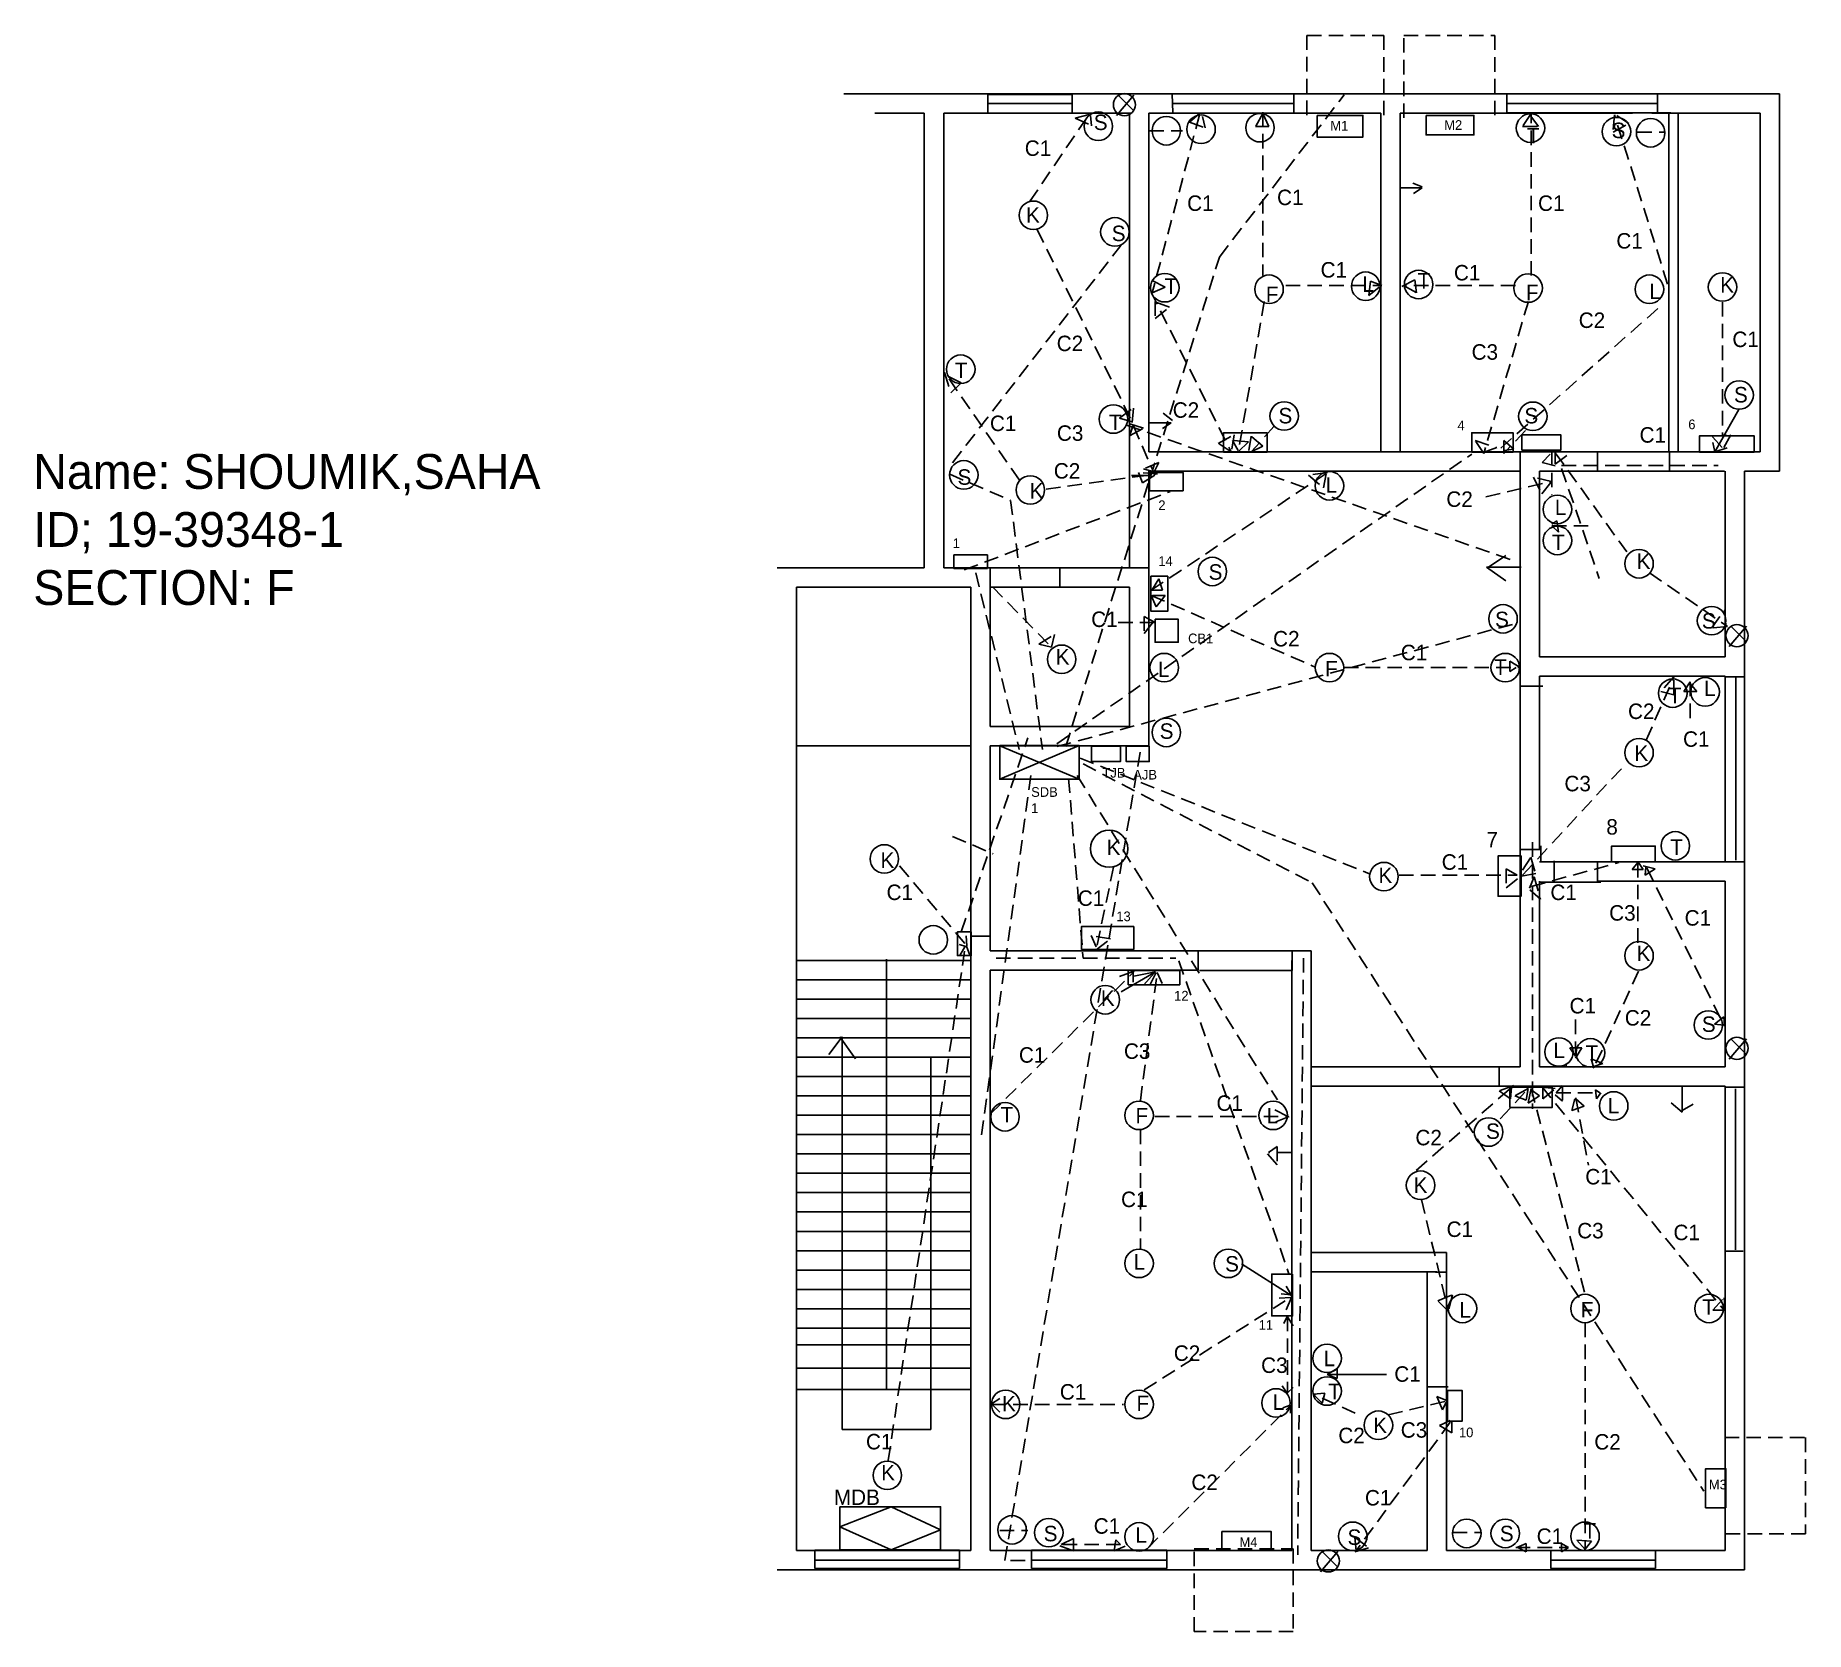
# Model space of a CAD drawing. Header units: inches. Extents: x 38 to 953, y -21 to 804.
import ezdxf

# ---------------------------------------------------------------- set-up
doc = ezdxf.new("R2010")
doc.units = ezdxf.units.IN
doc.header["$LTSCALE"] = 30
doc.header["$MEASUREMENT"] = 0
doc.linetypes.add('HIDDEN', pattern=[0.375, 0.25, -0.125])

msp = doc.modelspace()

# ---------------------------------------------------------------- linework, layer by layer
at = {"linetype": 'HIDDEN'}
for p, q in [((695.12, 762.48), (695.12, 803.64)), ((695.12, 803.64), (734.85, 803.64)), ((734.85, 803.64), (734.85, 762.48)), ((745.15, 761.01), (745.15, 803.64)), ((745.15, 803.64), (792.24, 803.64)), ((792.24, 803.64), (792.24, 762.48)), ((497.34, 773.42), (502.34, 773.42)), ((934.34, 773.42), (939.34, 773.42)), ((939.34, 773.42), (939.34, 768.42)), ((551.72, 717.67), (582.51, 762.82)), ((582.51, 762.82), (575.31, 760.86)), ((575.31, 760.86), (583.82, 756.93)), ((583.82, 756.93), (583.17, 762.17)), ((639.62, 762.51), (615.13, 670.59)), ((639.62, 763.25), (634.42, 758.8)), ((642.58, 755.84), (641.1, 761.77)), ((672.27, 763.25), (668.56, 756.58)), ((672.27, 763.99), (672.27, 679.48)), ((675.4, 756.58), (672.27, 763.25)), ((811.05, 763.25), (806.59, 756.58)), ((814.76, 756.58), (810.3, 762.51)), ((811.05, 679.48), (811.05, 763.25)), ((854.09, 762.51), (853.35, 753.61)), ((881.55, 675.03), (854.09, 762.51)), ((861.51, 758.06), (854.83, 762.51)), ((868.34, 768.42), (876.24, 768.42)), ((613.64, 754.35), (630.73, 754.35)), ((634.42, 758.8), (642.58, 755.84)), ((668.56, 756.58), (675.4, 756.58)), ((806.59, 756.58), (814.76, 756.58)), ((853.35, 753.61), (861.51, 758.06)), ((865.96, 753.61), (880.06, 753.61)), ((555.66, 703.28), (604.79, 603.81)), ((621.81, 673.55), (612.9, 678)), ((750.93, 677.26), (743.51, 673.55)), ((751.68, 670.59), (750.93, 677.26)), ((614.38, 671.33), (655.94, 588.3)), ((615.13, 670.59), (621.81, 673.55)), ((684.14, 674.29), (733.87, 674.29)), ((727.93, 676.52), (727.19, 669.1)), ((727.19, 669.1), (732.38, 673.55)), ((733.87, 674.29), (727.93, 676.52)), ((802.88, 674.29), (745, 674.29)), ((745, 674.29), (751.68, 670.59)), ((624.03, 663.17), (615.87, 666.14)), ((616.61, 666.14), (616.61, 657.24)), ((616.61, 657.24), (624.03, 663.17)), ((673.01, 666.14), (659.65, 588.3)), ((809.56, 666.14), (786.56, 587.56)), ((795.26, 590.22), (877.7, 663.59)), ((909.93, 665.8), (909.93, 597.1)), ((546.48, 573.71), (507.83, 629.33)), ((507.83, 629.33), (511.11, 618.86)), ((516.35, 624.1), (509.8, 627.37)), ((511.11, 618.86), (516.35, 624.1)), ((598.24, 605.77), (605.44, 611.01)), ((604.79, 603.81), (598.24, 605.77)), ((605.44, 611.01), (604.79, 603.16)), ((625.54, 604.54), (620.86, 608.44)), ((610.68, 600.54), (602.82, 603.16)), ((605.44, 602.5), (603.48, 596.61)), ((603.48, 596.61), (610.68, 600.54)), ((605.44, 601.85), (615.92, 577.64)), ((649.26, 592.75), (657.43, 597.2)), ((657.43, 597.2), (655.94, 587.56)), ((666.33, 596.46), (664.85, 587.56)), ((678.21, 601.64), (666.33, 588.3)), ((672.27, 591.27), (666.33, 596.46)), ((808.08, 599.42), (796.95, 587.56)), ((904.55, 596.46), (914.2, 597.2)), ((909.75, 590.53), (904.55, 596.46)), ((914.2, 597.2), (909.75, 589.04)), ((655.94, 588.3), (649.26, 592.75)), ((664.85, 593.49), (656.69, 594.23)), ((656.69, 594.23), (659.65, 589.04)), ((659.65, 588.3), (664.85, 593.49)), ((666.33, 588.3), (672.27, 591.27)), ((786.56, 587.56), (782.1, 594.23)), ((782.1, 594.23), (793.23, 590.53)), ((793.23, 590.53), (785.07, 587.56)), ((796.95, 587.56), (796.95, 594.23)), ((796.95, 594.23), (802.14, 589.78)), ((802.14, 589.78), (796.95, 589.04)), ((820.92, 587.1), (816.71, 582.9)), ((821.76, 588.78), (821.76, 566.1)), ((823.44, 588.78), (823.44, 582.06)), ((823.44, 587.94), (860.43, 536.71)), ((823.44, 582.06), (830.16, 587.1)), ((868.34, 588.42), (868.34, 588.33)), ((916.34, 588.42), (911.34, 588.42)), ((560.24, 569.13), (617.89, 576.98)), ((617.89, 576.98), (608.06, 577.64)), ((608.06, 577.64), (610.03, 572.4)), ((610.03, 572.4), (618.54, 577.64)), ((618.54, 582.87), (610.68, 579.6)), ((610.68, 579.6), (617.23, 577.64)), ((614.61, 516.78), (705.67, 577.64)), ((615.92, 577.64), (618.54, 582.87)), ((705.67, 577.64), (695.85, 576.33)), ((703.71, 569.78), (705.02, 576.98)), ((816.71, 582.9), (823.44, 581.22)), ((934.34, 578.42), (939.34, 578.42)), ((939.34, 578.42), (939.34, 583.42)), ((695.85, 576.33), (703.71, 569.78)), ((787.61, 565.18), (821.56, 573.11)), ((821.56, 573.11), (812.17, 575.28)), ((812.17, 575.28), (816.51, 566.62)), ((816.51, 566.62), (821.56, 573.11)), ((821.76, 550.99), (824.28, 552.67)), ((821.76, 550.15), (841.93, 550.15)), ((825.12, 546.79), (821.76, 550.15)), ((824.28, 552.67), (825.12, 546.79)), ((615.27, 517.43), (618.54, 522.67)), ((618.54, 522.67), (620.51, 516.78)), ((872.2, 525.8), (912.55, 498.08)), ((532.55, 518.64), (563.05, 487.34)), ((620.51, 516.78), (614.61, 516.78)), ((614.61, 514.16), (699.78, 476.86)), ((614.61, 514.16), (617.23, 508.27)), ((621.82, 514.16), (615.27, 514.16)), ((617.23, 508.27), (621.82, 514.16)), ((616.7, 500.13), (610.96, 503.31)), ((610.96, 503.31), (610.96, 494.39)), ((904.15, 497.24), (910.87, 506.48)), ((910.87, 506.48), (911.71, 498.92)), ((597.57, 500.13), (616.7, 500.13)), ((610.96, 494.39), (615.42, 500.13)), ((912.55, 498.08), (904.15, 497.24)), ((556.46, 488.99), (564.7, 493.93)), ((563.05, 487.34), (556.46, 488.99)), ((564.7, 493.93), (563.05, 487.34)), ((714.19, 476.86), (805.25, 476.86)), ((805.25, 476.86), (800, 480.13)), ((800, 480.13), (800, 474.9)), ((800, 474.9), (803.28, 476.86)), ((870.52, 439.3), (884.81, 472.05)), ((884.81, 472.05), (878.08, 464.49)), ((884.81, 462.81), (884.81, 471.21)), ((893.22, 469.53), (889.85, 464.49)), ((893.22, 469.53), (893.22, 448.39)), ((896.58, 464.49), (893.22, 468.69)), ((878.08, 464.49), (884.81, 462.81)), ((889.85, 464.49), (896.58, 464.49)), ((806.62, 369.6), (859.59, 426.7)), ((806.62, 372.12), (810.83, 378.83)), ((810.83, 378.83), (813.35, 370.44)), ((810.96, 363.67), (856.41, 376.05)), ((866.08, 376.17), (863.24, 372.39)), ((866.08, 334.58), (866.08, 376.17)), ((868.92, 372.39), (866.55, 376.17)), ((484.47, 374.33), (519.08, 333.28)), ((595.2, 373.7), (586.13, 330.88)), ((742.77, 369.58), (803.78, 369.58)), ((803.78, 369.58), (798.01, 372.88)), ((798.01, 372.88), (798.01, 362.99)), ((798.01, 362.99), (805.43, 368.76)), ((813.35, 370.44), (804.1, 368.76)), ((810.13, 362.84), (812.61, 368.62)), ((812.61, 368.62), (815.92, 357.06)), ((863.24, 372.39), (868.92, 372.39)), ((875.07, 372.86), (868.92, 374.28)), ((870.34, 373.81), (869.86, 369.55)), ((869.86, 369.55), (875.07, 372.86)), ((870.81, 373.33), (910.56, 292.04)), ((815.92, 357.06), (809.31, 362.84)), ((478.7, 66.99), (518.51, 332.46)), ((519, 332.62), (515.27, 333.74)), ((518.31, 332.55), (515.72, 327.95)), ((519.38, 332.99), (519, 338.21)), ((519.18, 332.84), (520.9, 328.24)), ((531.34, 330.42), (638.92, 330.42)), ((593.55, 336.64), (583.66, 338.29)), ((583.66, 338.29), (586.13, 332.52)), ((586.13, 330.88), (593.55, 336.64)), ((521.34, 20.42), (521.34, 325.42)), ((531.48, 246.11), (605.89, 319.82)), ((605.27, 319.82), (597.14, 316.69)), ((605.27, 319.82), (605.27, 314.19)), ((609.02, 252.98), (617.77, 319.19)), ((617.15, 319.19), (614.02, 312.95)), ((617.77, 319.19), (620.27, 313.57)), ((866.55, 319.92), (843.37, 269.82)), ((833.9, 294.87), (833.9, 276.44)), ((905.83, 292.51), (910.56, 296.29)), ((910.56, 296.29), (911.03, 291.56)), ((910.56, 292.04), (905.83, 292.51)), ((833.9, 275.96), (831.06, 280.22)), ((831.06, 280.22), (837.23, 280.22)), ((837.23, 280.22), (833.9, 275.02)), ((843.37, 269.82), (841.95, 274.55)), ((841.95, 274.55), (848.1, 272.18)), ((848.1, 272.18), (842.42, 270.29)), ((751.6, 216.89), (801.99, 260.79)), ((801.99, 260.79), (794.48, 258.12)), ((794.48, 258.12), (800.38, 253.83)), ((795.02, 243.66), (809.49, 259.19)), ((800.38, 253.83), (800.92, 259.72)), ((809.49, 259.19), (802.53, 255.44)), ((808.42, 253.3), (809.49, 259.19)), ((811.1, 259.19), (809.49, 251.69)), ((811.1, 259.19), (838.98, 152.63)), ((815.39, 255.44), (811.1, 258.65)), ((816.46, 260.26), (910.81, 144.6)), ((817, 259.72), (817, 253.83)), ((817, 253.83), (823.43, 259.19)), ((823.43, 259.19), (818.07, 259.72)), ((823.97, 257.05), (827.18, 260.79)), ((823.97, 257.05), (846.48, 257.05)), ((827.18, 260.79), (827.18, 252.76)), ((846.48, 257.05), (844.34, 258.65)), ((844.34, 258.65), (844.87, 253.83)), ((844.87, 253.83), (847.02, 257.05)), ((685.31, 244.86), (677.81, 248.61)), ((802.53, 255.44), (808.42, 253.3)), ((809.49, 251.69), (815.39, 255.44)), ((827.18, 252.76), (823.43, 255.97)), ((833.62, 253.83), (832.01, 247.94)), ((832.01, 247.94), (838.44, 250.08)), ((834.15, 254.37), (840.59, 219.56)), ((838.44, 250.08), (834.15, 253.83)), ((609.02, 237.99), (609.02, 176.14)), ((616.52, 244.86), (684.69, 244.86)), ((685.94, 244.86), (678.43, 241.73)), ((675.3, 226.12), (679.68, 229.24)), ((679.68, 229.24), (679.68, 219.87)), ((679.68, 219.87), (674.05, 226.12)), ((687.19, 226.12), (675.3, 226.12)), ((754.28, 201.89), (768.22, 144.06)), ((610.98, 103.48), (686.75, 151.27)), ((686.75, 151.27), (680.76, 150.87)), ((687.14, 151.27), (684.35, 144.9)), ((762.86, 149.42), (770.36, 152.63)), ((768.22, 144.06), (762.86, 149.42)), ((770.36, 152.63), (768.22, 144.6)), ((904.91, 144.6), (910.81, 151.02)), ((910.81, 151.02), (911.34, 144.06)), ((685.15, 141.71), (683.16, 137.73)), ((685.15, 141.31), (685.15, 102.28)), ((685.15, 141.31), (687.94, 136.54)), ((838.98, 138.17), (838.98, 20.91)), ((910.81, 144.6), (904.91, 144.6)), ((705.62, 111.5), (710.74, 114.48)), ((710.74, 109.37), (705.62, 111.5)), ((710.74, 114.48), (710.74, 109.37)), ((685.15, 101.48), (682.36, 105.47)), ((685.15, 101.88), (687.94, 104.67)), ((698.38, 101.29), (704.35, 101.71)), ((720.11, 91.5), (698.38, 101.29)), ((703.07, 96.61), (698.38, 101.29)), ((704.35, 101.71), (703.07, 96.61)), ((532.03, 96.31), (536.42, 99.09)), ((532.03, 95.91), (600.22, 95.91)), ((532.43, 95.91), (536.42, 91.93)), ((612.8, 21.6), (686.85, 95.57)), ((686.43, 95.51), (682.67, 94.12)), ((686.43, 95.51), (686.63, 91.35)), ((737.15, 90.65), (767.81, 97.88)), ((767.81, 97.88), (762.28, 100.01)), ((762.28, 100.01), (765.26, 93.2)), ((765.26, 93.2), (767.39, 97.88)), ((769.21, 86.74), (720.49, 20.23)), ((769.09, 87.67), (763.55, 85.12)), ((763.55, 85.12), (769.94, 81.29)), ((769.94, 81.29), (769.94, 87.67)), ((910.99, 78.84), (952.87, 78.84)), ((952.87, 78.84), (952.87, 29.08)), ((536.36, 30.71), (550.76, 30.71)), ((770.52, 29.73), (785.22, 29.73)), ((952.87, 29.08), (910.99, 29.08)), ((574.47, 20.26), (565.57, 23.49)), ((568, 23.49), (574.47, 26.72)), ((568.81, 23.49), (598.72, 23.49)), ((574.47, 26.72), (574.47, 20.26)), ((596.29, 25.91), (595.49, 20.26)), ((595.49, 20.26), (601.15, 22.68)), ((598.72, 23.49), (596.29, 25.91)), ((720.49, 20.23), (719.95, 27.26)), ((719.95, 27.26), (726.98, 21.86)), ((726.98, 21.86), (719.95, 19.69)), ((803.06, 21.98), (830.4, 21.98)), ((803.6, 21.98), (808.42, 24.12)), ((808.42, 19.83), (804.13, 21.98)), ((808.42, 24.12), (808.42, 19.83)), ((830.4, 21.98), (826.65, 24.12)), ((826.65, 24.12), (826.65, 19.83)), ((826.65, 19.83), (830.4, 21.98)), ((838.98, 20.91), (834.69, 25.73)), ((834.69, 25.73), (842.19, 25.19)), ((842.19, 25.19), (838.44, 20.37)), ((916.34, 10.42), (921.34, 10.42)), ((921.34, 10.42), (921.34, 15.42))]:
    msp.add_line(p, q, dxfattribs=at)
for p, q in [((497.34, 773.42), (455.7, 773.42)), ((502.34, 773.42), (526.34, 773.42)), ((526.34, 773.42), (608.34, 773.42)), ((530.2, 773.02), (530.2, 763.45)), ((573.74, 773.02), (530.2, 773.02)), ((573.74, 763.45), (573.74, 773.02)), ((605.64, 772.68), (596.74, 762.17)), ((597.55, 772.68), (605.64, 764.6)), ((608.34, 773.42), (738.34, 773.42)), ((625.38, 773.48), (625.81, 763.56)), ((688.42, 773.04), (688.42, 763.56)), ((738.34, 773.42), (868.34, 773.42)), ((798.52, 773.48), (798.52, 763.56)), ((876.24, 773.48), (798.52, 773.48)), ((868.34, 773.42), (934.34, 773.42)), ((876.24, 763.56), (876.24, 773.48)), ((497.34, 763.42), (471.68, 763.42)), ((497.34, 528.42), (497.34, 763.42)), ((507.34, 528.42), (507.34, 763.42)), ((507.34, 763.42), (526.34, 763.42)), ((526.34, 763.42), (604.43, 763.42)), ((530.2, 768.42), (573.74, 768.42)), ((530.2, 763.45), (573.74, 763.45)), ((603.34, 763.42), (603.34, 588.42)), ((613.34, 763.42), (733.34, 763.42)), ((613.34, 763.42), (613.34, 598.42)), ((733.34, 763.42), (618.34, 763.42)), ((625.6, 768.42), (688.42, 768.42)), ((733.34, 588.42), (733.34, 763.42)), ((743.34, 763.42), (863.34, 763.42)), ((743.34, 588.42), (743.34, 763.42)), ((798.52, 768.42), (868.34, 768.42)), ((798.52, 763.56), (876.24, 763.56)), ((857.67, 763.56), (883.15, 763.56)), ((873.34, 763.42), (929.34, 763.42)), ((882.26, 763.42), (882.26, 588.4)), ((886.92, 588.4), (886.92, 763.28)), ((929.34, 763.42), (929.34, 588.42)), ((939.34, 768.42), (939.34, 583.42)), ((743.43, 724.81), (754.65, 724.81)), ((754.65, 725.29), (749.77, 727.24)), ((754.65, 724.81), (750.26, 721.88)), ((918.31, 610.32), (905.94, 588.3)), ((613.34, 598.42), (613.34, 588.42)), ((613.65, 603.3), (624.86, 603.3)), ((624.86, 603.3), (620.48, 600.38)), ((603.34, 588.42), (603.34, 564.42)), ((805.34, 588.42), (613.34, 588.42)), ((733.34, 588.42), (743.34, 588.42)), ((805.34, 578.42), (805.34, 588.42)), ((815.34, 588.42), (805.34, 588.42)), ((845.34, 588.42), (815.34, 588.42)), ((845.34, 588.42), (906.34, 588.42)), ((845.34, 588.42), (845.34, 578.42)), ((845.34, 578.42), (845.34, 588.42)), ((882.44, 578.38), (882.44, 588.3)), ((905.94, 588.3), (904.87, 593.13)), ((905.94, 588.3), (912.4, 590.44)), ((911.34, 588.42), (906.34, 588.42)), ((929.34, 588.42), (916.34, 588.42)), ((805.34, 578.42), (613.34, 578.42)), ((613.34, 578.42), (613.34, 528.42)), ((805.34, 482.42), (805.34, 578.42)), ((815.34, 482.42), (815.34, 578.42)), ((815.34, 578.42), (845.34, 578.42)), ((845.34, 578.42), (906.34, 578.42)), ((906.34, 578.42), (910.99, 578.42)), ((911.34, 482.42), (911.34, 578.42)), ((921.34, 477.42), (921.34, 578.42)), ((934.34, 578.42), (921.34, 578.42)), ((613.6, 576.17), (604.35, 576.17)), ((603.34, 564.42), (603.34, 528.42)), ((788.91, 528.73), (797.87, 534.7)), ((426.34, 528.42), (421.34, 528.42)), ((426.34, 528.42), (497.34, 528.42)), ((507.34, 528.42), (531.34, 528.42)), ((531.34, 528.42), (567.34, 528.48)), ((531.34, 518.42), (531.34, 528.42)), ((567.34, 528.42), (603.34, 528.42)), ((567.34, 528.42), (567.34, 518.42)), ((603.34, 528.42), (613.34, 528.42)), ((613.34, 528.42), (613.34, 518.42)), ((805.84, 528.73), (787.91, 528.73)), ((787.91, 528.73), (797.87, 521.77)), ((431.34, 441.42), (431.34, 518.42)), ((431.34, 518.42), (502.34, 518.42)), ((502.34, 518.42), (507.34, 518.42)), ((502.34, 518.42), (521.34, 518.42)), ((521.34, 518.42), (521.34, 436.42)), ((531.34, 518.42), (531.34, 446.42)), ((567.34, 518.42), (531.34, 518.42)), ((567.34, 518.42), (603.34, 518.42)), ((603.34, 518.42), (603.34, 446.42)), ((613.34, 518.42), (613.34, 446.42)), ((922.24, 498.2), (913.34, 487.69)), ((914.15, 498.2), (922.24, 490.11)), ((805.34, 482.42), (805.34, 472.42)), ((911.34, 482.42), (815.34, 482.42)), ((921.34, 371.42), (921.34, 477.42)), ((805.34, 472.42), (805.34, 424.42)), ((805.36, 467.22), (817.02, 467.22)), ((911.34, 472.42), (815.34, 472.42)), ((815.34, 424.42), (815.34, 472.42)), ((911.33, 472.09), (921.27, 472.09)), ((911.34, 376.42), (911.34, 472.42)), ((916.75, 377.36), (916.75, 472.09)), ((431.34, 325.42), (431.34, 441.42)), ((531.34, 446.42), (603.34, 446.42)), ((613.34, 436.42), (613.34, 446.42)), ((521.34, 436.42), (431.38, 436.42)), ((521.34, 436.42), (521.34, 415.64)), ((531.34, 436.42), (603.34, 436.42)), ((531.34, 436.42), (531.34, 414.42)), ((577.37, 436.51), (536.3, 419.16)), ((536.3, 436.42), (577.37, 419.16)), ((603.34, 436.42), (613.34, 436.42)), ((805.34, 424.42), (805.34, 366.42)), ((815.34, 382.77), (815.34, 424.42)), ((521.34, 415.64), (521.34, 330.42)), ((531.34, 330.42), (531.34, 414.42)), ((816.05, 384.7), (816.05, 376.94)), ((805.66, 382.77), (815.59, 382.77)), ((845.34, 376.42), (815.41, 376.42)), ((822.85, 376.94), (822.85, 366.26)), ((845.34, 376.42), (911.34, 376.42)), ((845.34, 376.42), (845.34, 366.42)), ((911.33, 376.46), (921.27, 376.46)), ((805.34, 270.42), (805.34, 366.42)), ((815.34, 270.42), (815.34, 366.42)), ((845.34, 366.42), (911.34, 366.42)), ((911.34, 270.42), (911.34, 366.42)), ((921.34, 265.42), (921.34, 371.42)), ((846.97, 365.86), (815.41, 365.86)), ((521.34, 325.42), (521.34, 330.42)), ((521.62, 338.02), (530.99, 338.02)), ((531.34, 330.42), (638.92, 330.42)), ((638.92, 330.42), (638.92, 320.42)), ((687.42, 330.42), (638.92, 330.42)), ((687.42, 320.32), (687.42, 330.42)), ((687.42, 330.42), (697.34, 330.42)), ((697.34, 330.42), (697.34, 325.42)), ((431.34, 20.42), (431.34, 325.42)), ((521.34, 325.42), (431.34, 325.42)), ((477.78, 326.04), (477.78, 136.15)), ((521.34, 20.42), (521.34, 325.42)), ((531.34, 20.42), (531.34, 320.42)), ((531.34, 320.42), (638.92, 320.42)), ((639.61, 320.32), (687.42, 320.32)), ((687.34, 320.42), (687.34, 325.42)), ((687.34, 320.42), (687.34, 20.42)), ((697.34, 325.42), (697.34, 20.42)), ((521.34, 315.42), (431.34, 315.42)), ((599.03, 309.23), (616.81, 319.59)), ((616.81, 319.59), (605.7, 317.37)), ((616.07, 318.85), (610.88, 312.93)), ((521.34, 305.42), (431.34, 305.42)), ((521.34, 295.42), (431.34, 295.42)), ((521.34, 285.42), (431.34, 285.42)), ((454.89, 286), (448.03, 276.85)), ((453.75, 286), (461.76, 274.57)), ((454.89, 119), (454.89, 286)), ((922.24, 284.9), (913.34, 274.39)), ((914.15, 284.9), (922.24, 276.82)), ((521.34, 275.42), (431.34, 275.42)), ((500.67, 275.71), (500.67, 119)), ((521.34, 265.42), (431.34, 265.42)), ((745.35, 270.42), (697.26, 270.42)), ((805.34, 270.42), (745.35, 270.42)), ((794.55, 270.25), (794.55, 260.17)), ((911.34, 270.42), (815.34, 270.42)), ((911.34, 270.42), (815.34, 270.42)), ((829.17, 272.1), (829.17, 270.48)), ((921.34, 169.42), (921.34, 265.42)), ((745.35, 260.42), (697.26, 260.42)), ((911.34, 260.42), (745.35, 260.42)), ((889.06, 259.97), (889.06, 247.04)), ((911.34, 169.42), (911.34, 260.42)), ((911.71, 259.97), (921.43, 259.97)), ((916.57, 259.16), (916.57, 175.9)), ((521.34, 255.42), (431.34, 255.42)), ((889.06, 247.04), (883.39, 251.89)), ((889.06, 247.85), (894.72, 251.08)), ((521.34, 245.42), (431.34, 245.42)), ((521.34, 235.42), (431.34, 235.42)), ((521.34, 225.42), (431.34, 225.42)), ((521.34, 215.42), (431.34, 215.42)), ((521.34, 205.42), (431.34, 205.42)), ((521.34, 195.42), (431.34, 195.42)), ((521.34, 185.42), (431.34, 185.42)), ((521.34, 175.42), (431.34, 175.42)), ((757.34, 174.42), (697.34, 174.42)), ((757.34, 174.42), (762.34, 174.42)), ((762.34, 174.42), (757.34, 174.42)), ((767.34, 174.42), (762.34, 174.42)), ((767.34, 134.42), (767.34, 174.42)), ((911.71, 175.09), (920.62, 175.09)), ((521.34, 165.42), (431.34, 165.42)), ((661.3, 168.69), (687.39, 152.15)), ((911.34, 20.42), (911.34, 169.42)), ((921.34, 15.42), (921.34, 169.42)), ((687.39, 152.15), (684.38, 157.16)), ((757.34, 164.42), (697.34, 164.42)), ((757.34, 164.42), (762.34, 164.42)), ((757.34, 164.42), (757.34, 134.42)), ((761.51, 164.38), (767.38, 164.38)), ((521.34, 155.42), (431.34, 155.42)), ((681.87, 153.15), (686.89, 152.65)), ((521.34, 145.42), (431.34, 145.42)), ((521.34, 135.42), (431.34, 135.42)), ((477.78, 136.15), (477.78, 103.38)), ((757.34, 20.42), (757.34, 134.42)), ((767.34, 20.42), (767.34, 134.42)), ((521.34, 126.69), (431.34, 126.69)), ((454.89, 82.96), (454.89, 119)), ((500.67, 119), (500.67, 82.96)), ((521.34, 114.68), (431.34, 114.68)), ((705.62, 111.5), (736.29, 111.5)), ((521.34, 103.67), (431.34, 103.67)), ((757.6, 105.12), (768.03, 105.12)), ((500.67, 82.96), (454.89, 82.96)), ((500.67, 82.96), (454.89, 82.96)), ((480.12, 43.07), (453.73, 32.69)), ((505.71, 31.09), (480.12, 43.07)), ((453.73, 32.69), (480.12, 20.71)), ((480.12, 20.71), (505.71, 31.09)), ((431.34, 20.42), (521.34, 20.42)), ((521.34, 20.42), (431.34, 20.42)), ((440.73, 20.65), (440.73, 11.12)), ((515.44, 20.65), (440.73, 20.65)), ((515.44, 11.12), (515.44, 20.65)), ((531.34, 20.42), (687.34, 20.42)), ((552.79, 20.65), (552.79, 11.12)), ((622.73, 20.65), (552.79, 20.65)), ((622.73, 11.12), (622.73, 20.65)), ((697.34, 20.42), (757.34, 20.42)), ((697.34, 20.42), (757.34, 20.42)), ((711.02, 19.89), (702.12, 9.38)), ((702.93, 19.89), (711.02, 11.81)), ((767.34, 20.42), (911.34, 20.42)), ((875.26, 20.45), (820.49, 20.45)), ((821.21, 20.45), (821.21, 11.09)), ((875.26, 11.09), (875.26, 20.45)), ((426.34, 10.42), (421.34, 10.42)), ((426.34, 10.42), (526.34, 10.42)), ((440.73, 15.42), (515.44, 15.42)), ((440.73, 11.12), (515.44, 11.12)), ((526.34, 10.42), (692.34, 10.42)), ((552.79, 15.42), (622.73, 15.42)), ((552.79, 11.12), (622.73, 11.12)), ((692.34, 10.42), (762.34, 10.42)), ((762.34, 10.42), (916.34, 10.42)), ((821.21, 15.42), (875.26, 15.42)), ((821.21, 11.09), (875.26, 11.09))]:
    msp.add_line(p, q)
at = {"color": 3, "linetype": 'HIDDEN'}
for p, q in [((649.85, 689.05), (714.31, 772.9)), ((511.95, 582.74), (598.89, 695.04)), ((570.41, 436), (649.85, 689.05)), ((510.45, 576.75), (541.93, 563.27)), ((541.93, 563.27), (558.42, 434.5)), ((565.91, 436), (805.75, 500.38)), ((579.4, 427.01), (697.82, 365.62)), ((697.82, 365.62), (900.19, 51.17)), ((693.33, 326.69), (690.33, 18.23))]:
    msp.add_line(p, q, dxfattribs=at)
at = {"color": 6, "linetype": 'HIDDEN'}
for p, q in [((601.89, 602.2), (802.75, 531.83)), ((552.42, 421.02), (526.94, 235.35)), ((576.4, 421.02), (679.83, 253.32))]:
    msp.add_line(p, q, dxfattribs=at)
at = {"color": 1, "linetype": 'HIDDEN'}
for p, q in [((565.91, 437.49), (780.27, 587.23)), ((826.74, 581.24), (907.68, 581.24)), ((826.74, 579.74), (846.23, 522.84)), ((517.94, 527.33), (624.37, 567.76)), ((523.94, 525.84), (546.42, 434.5)), ((577.9, 430.01), (727.8, 370.11)), ((571.91, 419.52), (579.4, 326.69)), ((811.75, 386.58), (811.75, 248.83)), ((534.43, 326.69), (627.37, 326.69)), ((628.87, 325.19), (685.83, 163.48))]:
    msp.add_line(p, q, dxfattribs=at)
at = {"color": 4, "linetype": 'HIDDEN'}
for p, q in [((516.44, 340.16), (550.92, 440.49)), ((511.95, 389.58), (532.93, 380.59))]:
    msp.add_line(p, q, dxfattribs=at)
at = {"color": 5, "linetype": 'HIDDEN'}
for p, q in [((538.93, 15.24), (609.38, 436)), ((549.42, 15.24), (538.93, 15.24))]:
    msp.add_line(p, q, dxfattribs=at)
for points in [[(700.4, 762.31), (724.03, 762.31), (724.03, 751.07), (700.4, 751.07)], [(756.66, 762.31), (781.41, 762.31), (781.41, 752.19), (756.66, 752.19)], [(652.03, 588.12), (674.53, 588.12), (674.53, 598.23), (652.03, 598.23)], [(780.28, 588.12), (801.66, 588.12), (801.66, 598.23), (780.28, 598.23)], [(806.16, 589.24), (826.41, 589.24), (826.41, 597.11), (806.16, 597.11)], [(898.11, 588.23), (926.22, 588.23), (926.22, 596.65), (898.11, 596.65)], [(613.7, 577.72), (631.08, 577.72), (631.08, 568.26), (613.7, 568.26)], [(529.99, 528.02), (512.61, 528.02), (512.61, 535.12), (529.99, 535.12)], [(614.49, 524.08), (623.18, 524.08), (623.18, 505.93), (614.49, 505.93)], [(616.63, 501.87), (628.58, 501.87), (628.58, 489.94), (616.63, 489.94)], [(536.3, 436.51), (577.37, 436.51), (577.37, 419.16), (536.3, 419.16)], [(583.77, 436.22), (598.7, 436.22), (598.7, 428.26), (583.77, 428.26)], [(601.69, 436.22), (613.64, 436.22), (613.64, 428.26), (601.69, 428.26)], [(875.2, 376.46), (852.62, 376.46), (852.62, 384.58), (875.2, 384.58)], [(805.84, 379.52), (793.89, 379.52), (793.89, 358.63), (805.84, 358.63)], [(521.62, 340.18), (514.41, 340.18), (514.41, 327.94), (521.62, 327.94)], [(578.56, 331.12), (605.6, 331.12), (605.6, 343), (578.56, 343)], [(602.73, 320.33), (629.41, 320.33), (629.41, 312.93), (602.73, 312.93)], [(800.04, 259.97), (821.89, 259.97), (821.89, 249.46), (800.04, 249.46)], [(687.72, 163.3), (676.9, 163.3), (676.9, 141.69), (687.72, 141.69)], [(767.71, 103.13), (775.41, 103.13), (775.41, 87.35), (767.71, 87.35)], [(911.71, 42.53), (901.19, 42.53), (901.19, 62.73), (911.71, 62.73)], [(453.73, 43.07), (505.71, 43.07), (505.71, 20.71), (453.73, 20.71)], [(651.14, 20.39), (676.63, 20.39), (676.63, 30.24), (651.14, 30.24)]]:
    msp.add_lwpolyline(points, close=True)
at = {"linetype": 'HIDDEN'}
msp.add_lwpolyline([(636.87, 21.29), (688.02, 21.29), (688.02, -21.49), (636.87, -21.49)], close=True, dxfattribs=at)
for centre, radius in [((600.78, 767.83), 5.72), ((587.27, 756.69), 7.37), ((622.42, 754.35), 7.37), ((640.38, 755.13), 7.37), ((670.85, 755.91), 7.37), ((810.66, 755.72), 7.37), ((855.1, 753.9), 7.37), ((872.75, 753.29), 7.37), ((553.68, 710.66), 7.37), ((595.86, 702.07), 7.37), ((621.64, 673.2), 7.37), ((675.54, 672.42), 7.37), ((725.53, 673.98), 7.37), ((752.84, 674.86), 7.37), ((809.45, 673.03), 7.37), ((872.14, 672.42), 7.37), ((909.92, 673.57), 7.37), ((516.18, 631.07), 7.37), ((918.52, 617.75), 7.37), ((683.35, 606.88), 7.37), ((811.88, 606.76), 7.37), ((595.08, 605.32), 7.37), ((517.75, 576.45), 7.37), ((706.77, 570.81), 7.37), ((552.12, 568.65), 7.37), ((824.6, 558.6), 7.37), ((824.6, 542.55), 7.37), ((646.21, 526.51), 7.37), ((866.79, 530.51), 7.37), ((796.48, 502.04), 7.37), ((904.28, 501.08), 7.37), ((917.39, 493.35), 5.72), ((568.34, 481.14), 7.37), ((621.33, 476.82), 7.37), ((706.77, 476.82), 7.37), ((797.62, 476.82), 7.37), ((884.2, 463.62), 7.37), ((900.94, 464.29), 7.37), ((622.42, 443.33), 7.37), ((866.79, 432.85), 7.37), ((476.66, 377.93), 7.37), ((592.87, 383.22), 9.62), ((885.54, 384.7), 7.37), ((734.89, 368.78), 7.37), ((501.96, 336.1), 7.37), ((866.79, 327.86), 7.37), ((590.84, 305.12), 7.37), ((902.6, 292.08), 7.37), ((825.39, 278.14), 7.37), ((841.67, 277.68), 7.37), ((917.39, 280.05), 5.72), ((853.7, 250.25), 7.37), ((539.05, 244.63), 7.37), ((608.35, 245.36), 7.37), ((677.65, 245.36), 7.37), ((788.99, 236.75), 7.37), ((753.86, 209.26), 7.37), ((608.35, 168.85), 7.37), ((654.52, 168.85), 7.37), ((775.52, 145.53), 7.37), ((838.88, 145.53), 7.37), ((902.97, 145.53), 7.37), ((705.54, 119.77), 7.37), ((705.54, 102.85), 7.37), ((539.37, 95.97), 7.37), ((608.35, 95.97), 7.37), ((679.11, 96.7), 7.37), ((732.06, 85.19), 7.37), ((478.23, 59.3), 7.37), ((542.69, 31.12), 7.37), ((561.66, 29.66), 7.37), ((777.73, 29.26), 7.37), ((797.62, 29.26), 7.37), ((608.35, 27.48), 7.37), ((718.8, 27.79), 7.37), ((838.88, 27.79), 7.37), ((706.17, 15.04), 5.72)]:
    msp.add_circle(centre, radius)

# ---------------------------------------------------------------- texts
at = {"linetype": 'HIDDEN', "attachment_point": 1}
for s, insert, char_height, width in [('S', (584.95, 762.7), 8, 8.0844), ('T', (808.83, 755.81), 8, 8.0844), ('S', (852.61, 758.55), 8, 8.0844), ('C1', (549.26, 749.35), 8, 8.0844), ('C1', (679.67, 723.9), 8, 8.0844), ('K', (549.92, 714.79), 8, 8.0844), ('C1', (633.2, 720.9), 8, 8.0844), ('C1', (814.58, 720.9), 8, 8.0844), ('S', (594.22, 705.29), 8, 8.0844), ('C1', (855.06, 701.44), 8, 8.0844), ('C1', (702.16, 686.46), 8, 8.0844), ('T', (621.55, 678.02), 8, 8.0844), ('L', (723.81, 679.08), 8, 8.0844), ('T', (752.27, 680.8), 8, 8.0844), ('C1', (771.11, 684.97), 8, 8.0844), ('K', (908.7, 678.68), 8, 8.0844), ('F', (673.87, 673.83), 8, 8.0844), ('F', (808.3, 674.76), 8, 8.0844), ('L', (872.15, 675.37), 8, 8.0844), ('C2', (835.6, 660.4), 8, 8.0844), ('C1', (915.02, 650.53), 8, 8.0844), ('C2', (565.77, 648.42), 8, 8.0844), ('C3', (780.23, 643.99), 8, 8.0844), ('T', (513.08, 634.49), 8, 8.0844), ('C2', (625.73, 613.98), 8, 8.0844), ('S', (915.86, 621.89), 8, 8.0844), ('C1', (531.27, 607.1), 8, 8.0844), ('T', (592.81, 607.64), 8, 8.0844), ('S', (680.4, 611.06), 8, 8.0844), ('S', (807.52, 611.06), 8, 8.0844), ('C3', (565.88, 602.06), 8, 8.0844), ('C1', (867.05, 601.11), 8, 8.0844), ('Name: SHOUMIK,SAHA^JID; 19-39348-1\\PSECTION: F', (36.76, 587.23), 18, 265.3251), ('S', (514.49, 579.34), 8, 8.0844), ('C2', (564.27, 582.53), 8, 8.0844), ('K', (551.77, 572.18), 8, 8.0844), ('L', (704.8, 575.21), 8, 8.0844), ('C2', (767.18, 567.92), 8, 8.0844), ('L', (823.25, 563.66), 8, 8.0844), ('T', (821.8, 545.59), 8, 8.0844), ('K', (865.54, 535.83), 8, 8.0844), ('S', (644.28, 530.26), 8, 8.0844), ('C1', (583.6, 505.82), 8, 8.0844), ('S', (792.35, 505.73), 8, 8.0844), ('S', (899.25, 505.01), 8, 8.0844), ('C2', (677.62, 495.77), 8, 8.0844), ('K', (565.21, 486.42), 8, 8.0844), ('C1', (743.63, 488.62), 8, 8.0844), ('L', (618.13, 479.97), 8, 8.0844), ('F', (704.47, 480.28), 8, 8.0844), ('T', (791.92, 481.07), 8, 8.0844), ('L', (900.37, 470.09), 8, 8.0844), ('C2', (861.08, 458.25), 8, 8.0844), ('T', (882.11, 466.41), 8, 8.0844), ('S', (619, 448.01), 8, 8.0844), ('C1', (889.53, 443.89), 8, 8.0844), ('K', (864.36, 436.58), 8, 8.0844), ('C3', (828.2, 420.88), 8, 8.0844), ('K', (591.63, 387.89), 8, 8.0844), ('T', (882.93, 388), 8, 8.0844), ('K', (474.69, 381.26), 8, 8.0844), ('C1', (764.77, 380.34), 8, 8.0844), ('K', (732.09, 373.44), 8, 8.0844), ('C1', (477.82, 364.68), 8, 8.0844), ('C1', (576.69, 361.67), 8, 8.0844), ('C1', (820.95, 364.66), 8, 8.0844), ('C3', (851.34, 354.03), 8, 8.0844), ('C1', (890.36, 351.45), 8, 8.0844), ('K', (865.54, 333.1), 8, 8.0844), ('K', (588.58, 309.94), 8, 8.0844), ('C1', (830.87, 306.05), 8, 8.0844), ('C2', (859.43, 299.78), 8, 8.0844), ('S', (899.25, 296.5), 8, 8.0844), ('C1', (546.25, 280.59), 8, 8.0844), ('C3', (600.53, 282.58), 8, 8.0844), ('L', (822.53, 283), 8, 8.0844), ('T', (839.14, 281.53), 8, 8.0844), ('T', (536.79, 249.74), 8, 8.0844), ('F', (606.51, 249.24), 8, 8.0844), ('C1', (648.35, 255.71), 8, 8.0844), ('L', (674.24, 249.24), 8, 8.0844), ('L', (850.62, 254.36), 8, 8.0844), ('C2', (751.18, 237.88), 8, 8.0844), ('S', (787.7, 241.2), 8, 8.0844), ('K', (750.24, 213.25), 8, 8.0844), ('C1', (839, 217.66), 8, 8.0844), ('C1', (599.04, 205.96), 8, 8.0844), ('C1', (767.31, 190.51), 8, 8.0844), ('C3', (834.81, 189.78), 8, 8.0844), ('C1', (884.58, 188.85), 8, 8.0844), ('L', (605.51, 173.63), 8, 8.0844), ('S', (652.83, 172.63), 8, 8.0844), ('L', (773.95, 148.82), 8, 8.0844), ('F', (836.67, 148.9), 8, 8.0844), ('T', (899.46, 150.29), 8, 8.0844), ('C2', (626.29, 126.47), 8, 8.0844), ('C3', (671.42, 120.21), 8, 8.0844), ('L', (703.76, 123.71), 8, 8.0844), ('C1', (740.28, 115.65), 8, 8.0844), ('C1', (567.38, 106.44), 8, 8.0844), ('L', (677.42, 101.14), 8, 8.0844), ('T', (706.13, 106.65), 8, 8.0844), ('K', (537.5, 100.36), 8, 8.0844), ('F', (607.01, 100.5), 8, 8.0844), ('C2', (711.35, 83.91), 8, 8.0844), ('K', (729.37, 89.13), 8, 8.0844), ('C3', (743.6, 86.76), 8, 8.0844), ('C1', (467.18, 80.7), 8, 8.0844), ('C2', (843.65, 80.61), 8, 8.0844), ('K', (475.03, 64.68), 8, 8.0844), ('C2', (635.38, 59.69), 8, 8.0844), ('C1', (725.1, 51.7), 8, 8.0844), ('C1', (584.89, 37.11), 8, 8.0844), ('S', (559.03, 33.19), 8, 8.0844), ('L', (606.44, 32.41), 8, 8.0844), ('S', (716.09, 31.33), 8, 8.0844), ('S', (794.82, 33.22), 8, 8.0844), ('C1', (813.88, 31.83), 8, 8.0844), ('T', (838.07, 34.62), 8, 8.0844)]:
    msp.add_mtext(s, dxfattribs=dict(at, insert=insert, char_height=char_height, width=width))
at = {"char_height": 5, "width": 15.2855, "attachment_point": 1}
for s, insert in [('M2', (766.08, 759.81)), ('M1', (707.21, 759.43)), ('4', (772.89, 604.48)), ('6', (892.23, 605.08)), ('2', (618.29, 563.25)), ('1', (511.97, 543.59)), ('14', (618.29, 534.4)), ('CB1', (633.68, 494.43)), ('TJB', (589.41, 424.97)), ('AJB', (605.34, 423.97)), ('13', (596.59, 350.74)), ('12', (626.48, 309.72)), ('11', (670.18, 139.52)), ('10', (773.7, 83.98)), ('M3', (902.87, 57.03)), ('M4', (660.24, 27.27))]:
    msp.add_mtext(s, dxfattribs=dict(at, insert=insert))
at = {"color": 1, "insert": (552.56, 415.02), "char_height": 5, "width": 15.2855, "attachment_point": 1}
msp.add_mtext('SDB 1', dxfattribs=at)
at = {"color": 1, "linetype": 'HIDDEN', "char_height": 8, "width": 8.0844, "attachment_point": 1}
for s, insert in [('8', (849.87, 398.5)), ('7', (787.9, 391.89)), ('MDB', (450.59, 51.96))]:
    msp.add_mtext(s, dxfattribs=dict(at, insert=insert))

doc.saveas('drawing.dxf')
